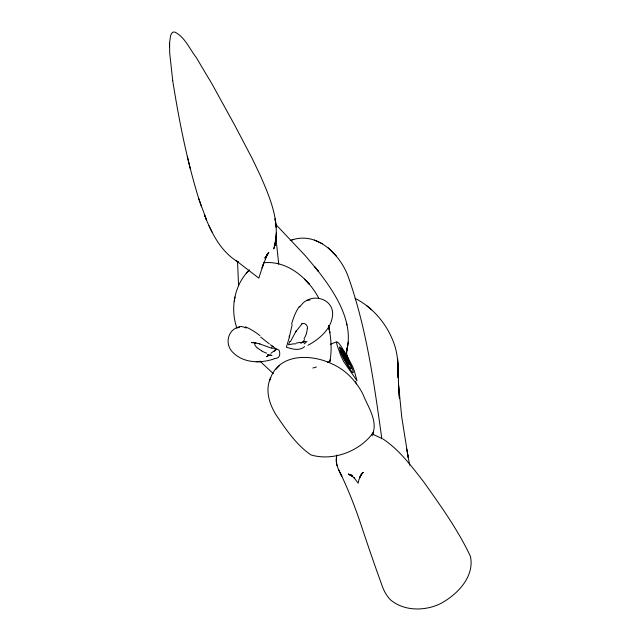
<?xml version="1.0" encoding="UTF-8"?>
<svg xmlns="http://www.w3.org/2000/svg" width="641" height="641" viewBox="0 0 641 641"><rect width="100%" height="100%" fill="white"/><g stroke="black" fill="none" stroke-linecap="round" stroke-linejoin="round"><path stroke-width="0.96" d="M275.774 237.106L275.75 241.497L275.798 237.819L274.837 245.415C280.213 221.273 269.733 197.172 260.302 175.458L252.314 158.76L234.943 125.604L212.075 84.099L196.226 57.466C189.6 48.948 184.945 37.146 174.801 32.05L173.054 32.122L171.676 33.276L170.65 35.455L169.585 42.602L169.697 53.059L172.725 80.71M346.46 353.375L346.525 348.872L346.452 350.323M169.504 47.554L169.585 42.771M336.902 455.102C334.794 462.578 338.32 469.757 341.813 476.151L338.769 469.981M336.501 456.929L336.317 461.44L336.998 465.695M355.106 298.369C373.727 307.848 387.837 325.227 394.503 344.914C400.232 362.157 397.196 380.538 399.455 398.301L398.51 384.231L401.755 417.219L408.181 457.402L406.723 449.085M397.724 377.837L398.061 364.04L397.749 375.714M397.692 374.865L398.253 369.585M249.213 270.149C234.229 284.892 229.959 308.93 237.018 328.464M397.773 374.007L398.109 364.136L398.205 370.073M346.493 351.741C354.858 320.692 333.192 290.044 314.947 267.017L318.289 271.223L305.645 256.063L275.334 223.933M346.46 354.777C345.355 353.88 337.262 338.216 336.645 343.055A8.678 0.945 68.6 0 0 337.462 346.204L340.836 355.707L343.824 361.845L357.013 380.778L354.305 370.875A8.445 0.913 68.6 0 0 352.47 366.203L346.46 354.777L347.51 346.108M329.827 361.636C332.166 349.802 331.085 337.543 328.521 325.836L329.867 332.711L328.529 325.924M235.007 297.023L234.237 301.478M289.363 337.238L286.391 347.222C292.384 349.025 299.002 351.26 304.651 346.653M346.493 351.444L348.319 342.11M289.644 335.804L292.16 324.699M329.786 361.788L330.219 359.697M270.67 377.685C264.829 390.032 269.332 404.167 276.199 415.056C285.998 429.574 296.334 444.822 310.925 454.902C333.16 461.616 360.651 450.976 373.639 432.034L372.645 433.925C378.118 420.632 367.453 406.041 362.798 393.87C356.027 380.962 345.475 369.729 331.966 363.864C310.789 353.632 277.385 353.111 269.637 380.818M254.645 342.687L254.934 345.219L257.097 347.999M289.82 341.389L289.444 342.406M289.179 343.087L288.458 344.77L292.753 343.945M290.461 341.597L296.126 331.036L295.469 332.03L301.983 323.953M238.66 327.735C240.399 325.171 244.053 327.303 246.28 328.048M299.7 307.127C302.015 303.906 305.004 299.932 309.395 300.028A27.988 12.291 -89.1 0 1 310.036 300.06M274.108 351.42L275.334 350.194M264.965 257.898L268.843 252.37L265.51 257.906L268.018 253.123L265.246 258.844L267.634 253.395L262.073 267.97L263.531 263.603L258.812 278.13L236.112 260.623L238.596 262.289C221.073 252.193 211.514 233.164 204.479 214.967L206.602 220.264L198.678 198.438C186.819 159.986 179.031 120.388 172.717 80.678M265.63 257.121L266.696 256.031L264.901 257.77M279.508 365.442L275.846 369.376M246.152 273.258L249.381 269.989M270.951 353.247L274.717 350.443M361.572 473.771L363.407 472.345L361.676 473.867L362.814 472.569L359.962 476.84L359.665 477.489L361.604 473.851L358.808 479.989L358.175 483.178L354.08 477.801L354.657 478.29L351.58 475.702L352.518 476.431L348.287 474.003L352.558 475.494L349.065 474.612L350.323 474.933M268.835 355.058L266.576 356.692L269.012 355.443M275.494 350.066L276.031 349.69M307.952 345.275C319.939 338.921 332.559 327.847 332.647 313.305C332.278 300.485 317.327 294.523 306.855 300.413M239.646 326.742C227.05 329.45 224.278 345.243 233.717 353.207C244.253 363.231 260.879 363.423 273.963 358.936M330.307 344.305L336.757 341.773M291.839 240.014C316.79 231.441 339.393 253.836 347.815 275.518C366.62 328 374.152 383.903 381.86 438.869M327.503 362.221L328.953 361.748M301.647 323.777C304.603 322.311 307.72 325.195 307.544 328.232M290.213 240.559L293.658 239.349M302.84 342.19L305.284 341.533L303.289 341.974M253.828 342.35L251.344 342.639L256.023 342.871L253.988 342.751L259.909 343.8L258.427 343.448L272.481 348.552M274.276 358.551C280.165 358.599 280.566 354.024 279.003 350.114L275.029 348.143L270.302 344.706M301.286 342.342L296.326 343.023M263.443 262.802C287.136 260.142 308.057 278.186 318.641 297.937M293.338 343.888L295.862 343.816M256.224 361.772L261.464 361.644M373.591 434.606L381.748 438.436M276.223 349.561L274.925 348.952M314.467 240.071L322.463 243.74M274.604 348.792L273.659 348.303M272.129 347.446L271.528 347.093M382.845 438.909C399.559 449.91 411.618 466.432 423.789 481.976C440.647 505.805 458.019 529.923 470.43 556.34C474.813 576.9 457.009 594.944 440.199 603.782C424.663 611.202 403.982 611.338 390.401 599.76C386.098 595.329 383.366 589.768 381.475 583.943C374.536 564.857 367.95 545.643 361.564 526.365C355.579 508.441 348.808 490.75 340.611 473.707M260.647 337.046L269.188 343.816M273.411 373.727L259.893 361.099M366.38 305.42L371.62 309.795M336.501 256.28L328.272 247.787M278.378 263.355L278.17 262.962L278.739 264.124L275.758 236.625M209.006 225.8L212.019 231.994M346.324 353.127L348.207 358.615M198.678 198.438L201.474 206.763M355.611 381.507L356.332 383.911M346.404 323.144L346.917 324.979M190.281 168.719L187.316 156.444M409.711 465.198L407.516 453.676M397.604 358.688L398.117 364.825M238.572 285.694L237.555 261.672M275.726 236.505L275.846 240.239L275.79 237.034M312.848 368.03A43.3 1.835 -17.9 0 1 316.454 366.997M306.967 341.341A40.968 23.821 -75.5 0 1 304.163 343.872M291.647 324.001A47.891 20.127 -86.8 0 1 299.499 306.214M289.155 336.982A49.181 8.501 -80.6 0 1 289.444 335.499M307.239 328.456A8.886 4.279 -71.2 0 1 306.318 333.496M306.462 333.568A13.87 7.828 -69 0 1 304.05 338.6M304.651 339.53A10.368 5.336 -67 0 1 300.829 343.36M272.048 355.587A40.968 17.435 36.8 0 1 270.246 355.378M245.327 326.822A47.891 11.129 45.8 0 1 259.974 335.596M273.13 346.629A49.181 0.681 38.3 0 1 272.297 345.964M261.76 350.827A8.886 2.893 31.9 0 1 257.65 347.975M266.68 353.143A13.87 5.817 30.8 0 1 261.768 351.004M271.103 354.914A10.368 3.846 28.4 0 1 267.473 354.513M372.125 435.704A15.552 0.769 24.8 0 1 372.453 435.856M371.892 434.286A29.887 16.402 -7.7 0 1 373.399 434.766M276.295 234.814L276.175 237.442L276.375 233.076L276.295 234.814M339.578 347.093L339.594 347.799A5.817 0.633 68.6 0 0 340.139 349.906C338.993 352.542 359.457 386.419 351.42 366.436A5.657 0.617 68.6 0 0 350.186 363.303C347.302 357.822 344.241 350.603 339.578 347.093M340.667 348.768L340.675 349.321A4.535 0.489 68.6 0 0 341.1 350.964C340.179 352.975 356.156 379.368 349.898 363.856A4.415 0.481 68.6 0 0 348.944 361.412L343.897 352.454L340.667 348.768M342.11 351.028L344.409 357.606L349.353 364.801L346.749 357.558L342.11 351.028M343.384 353.063L344.626 356.62L347.302 360.506L346.028 356.869L343.456 353.015M397.981 372.117L397.749 373.975L397.981 372.117M275.894 240.022L274.717 245.791L275.894 240.022M275.045 244.325L273.803 248.764L275.045 244.325M307.648 282.344L304.587 279.155L309.258 284.123L307.648 282.344M275.959 225.792L275.117 218.733L276.127 227.235L275.959 225.792"/></g></svg>
